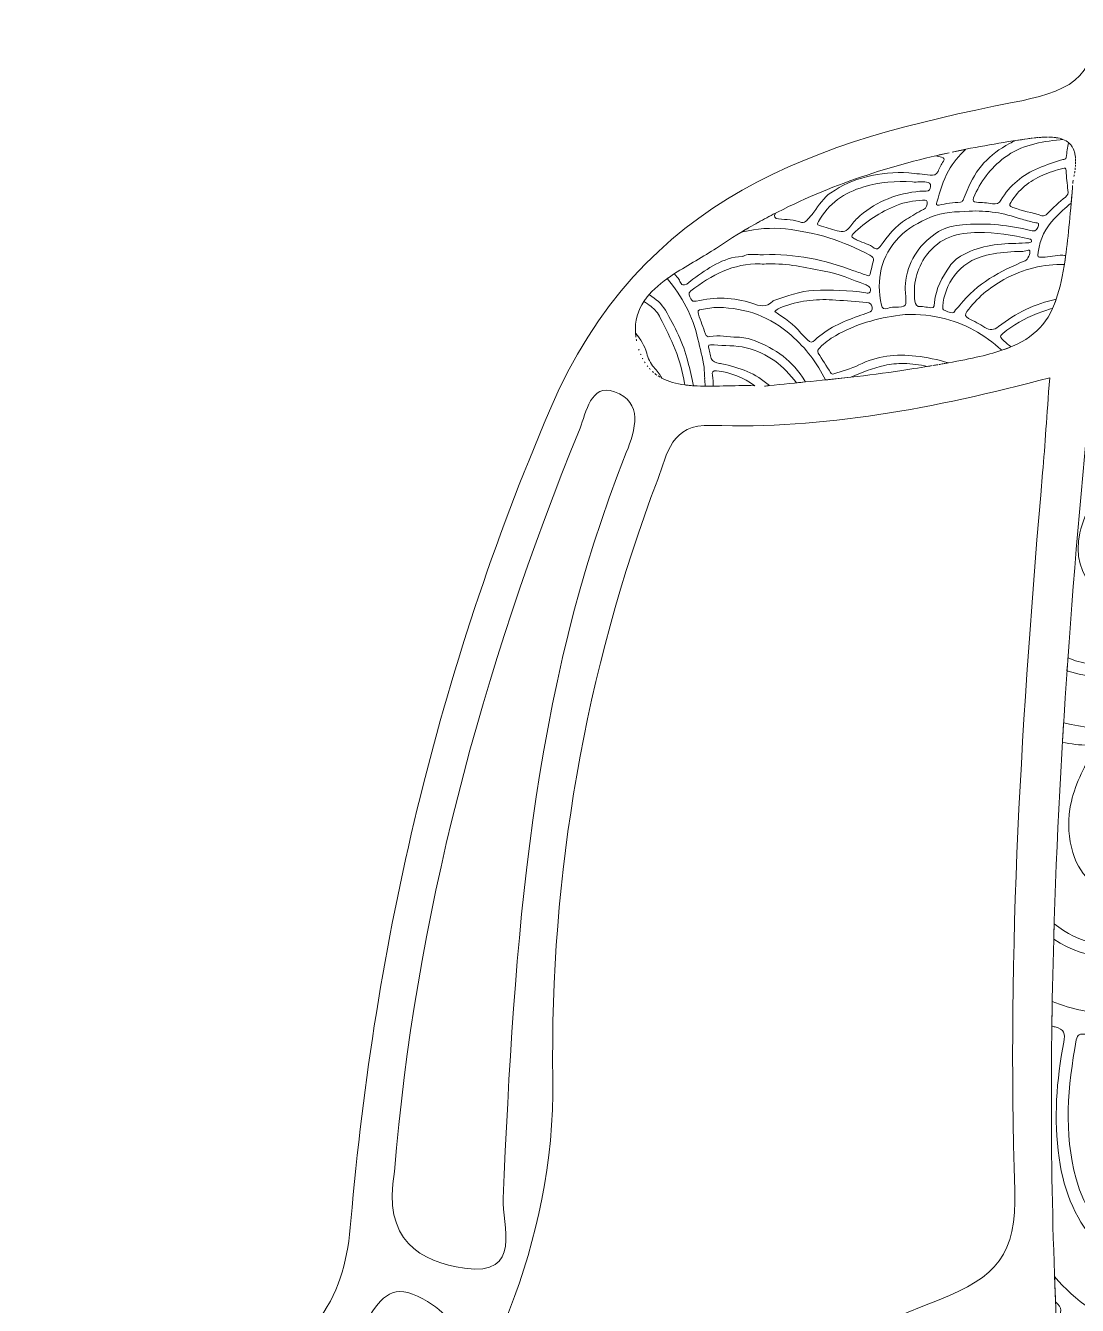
# Model space of a CAD drawing. Extents: x 55 to 1944, y -876 to -124.
# Drawn here: x 55.3 to 189, y -647.5 to -484.8 of the extents above; entities that cross this region are included whole.
import ezdxf

# ---------------------------------------------------------------- set-up
doc = ezdxf.new("R2010")
doc.units = 0
doc.header["$MEASUREMENT"] = 0
doc.layers.add('Layer 1', color=7, linetype='Continuous')

# ---------------------------------------------------------------- blocks, each defined once
blk = doc.blocks.new('block 11')
at = {"layer": 'Layer 1', "lineweight": 0}
for points, knots in [([(465.53, -681.74), (455.74, -673.7), (446.63, -664.88), (438.68, -654.95), (433.9, -648.98), (430.92, -643.22), (430.31, -634.54), (427.75, -597.98), (419.68, -562.52), (403.13, -529.38), (397.91, -518.92), (391.98, -509.37), (380.36, -505.09), (369.39, -501.05), (358.79, -495.9), (346.98, -494.41), (336.99, -493.14), (333.99, -488.15), (337.19, -478.57), (338.24, -475.44), (340.22, -472.41), (340.42, -469.25), (340.84, -462.43), (344.61, -460.64), (350.66, -459.22), (374.25, -453.65), (392.23, -442.5), (401.7, -417.59), (413.73, -385.99), (421.8, -353.85), (424.43, -320.38), (424.96, -313.62), (426.73, -308.55), (430.48, -303.45), (439.48, -291.22), (450.22, -280.65), (461.83, -271.01), (466.47, -267.16), (465.74, -264.51), (461.76, -261.01), (453.74, -253.96), (444.7, -253.21), (436.88, -260.48), (415.19, -280.64), (399.55, -304.06), (399.09, -335.07), (399.04, -338.39), (398.92, -341.71), (398.72, -345.01), (397.28, -368.58), (393.46, -391.66), (385.38, -413.96), (383.68, -418.65), (381.35, -420.61), (376.21, -420.28), (368.38, -419.77), (360.3, -419.82), (352.89, -422.31), (343.31, -425.52), (337.3, -424.47), (335.26, -413.28), (334.66, -409.94), (332.41, -406.45), (329.96, -403.96), (322.06, -395.92), (317.16, -386.96), (313.03, -376.07), (309.01, -365.47), (303.76, -355.11), (300.65, -343.95), (300.09, -341.96), (299.09, -339.97), (297.85, -338.32), (295.63, -335.37), (295.74, -333.13), (298.66, -330.71), (310.87, -320.58), (318.38, -307.37), (325.81, -293.43), (341.71, -263.57), (357.48, -233.87), (365.12, -200.58), (369.74, -180.45), (371.11, -160.08), (370.04, -139.51), (369.94, -137.53), (370.46, -134.67), (367.63, -134.44), (364.86, -134.21), (364.77, -136.96), (364.4, -139), (364.23, -139.89), (364.2, -140.8), (364.01, -141.68), (351.55, -198.93), (337.78, -255.61), (297.25, -301.15), (292.68, -306.29), (289.02, -312.32), (285.43, -318.24), (282.91, -322.39), (280.33, -324.21), (275.26, -322.62), (267.33, -320.12), (259.2, -320.49), (251.16, -322.63), (248.58, -323.31), (245.75, -324.56), (244.01, -321.24), (234.85, -303.72), (218.42, -291.67), (209.01, -274.27), (186.45, -232.56), (171.11, -188.42), (163.15, -141.68), (162.69, -139), (163.39, -134.38), (159.53, -134.51), (155.5, -134.64), (156.76, -139.1), (156.64, -141.83), (156.03, -156.32), (156.86, -170.73), (159.06, -185.09), (164.97, -223.62), (181.05, -258.18), (200.68, -291.26), (206.59, -301.22), (208.13, -313.66), (218.74, -321.07), (228.07, -327.59), (234.16, -335.32), (225.61, -347.57), (222.42, -352.15), (224.12, -360.23), (220.81, -364.61), (215.15, -372.09), (210.37, -379.26), (210.68, -388.93), (210.76, -391.48), (208.88, -392.49), (207.13, -393.71), (197.81, -400.22), (192.21, -409.46), (189.13, -420.07), (187.83, -424.52), (186.1, -425.01), (182.2, -423.91), (172.28, -421.12), (162.09, -419.7), (151.81, -420.29), (145.98, -420.63), (143.45, -418.5), (141.49, -413.07), (132.82, -388.98), (129.17, -363.99), (128.1, -338.64), (127.47, -323.53), (126.17, -309.38), (117.4, -295.91), (109.78, -284.21), (102.61, -272.55), (91.74, -263.6), (83.08, -256.47), (77.35, -256.31), (68.32, -262.63), (62.83, -266.47), (61.05, -269.74), (67.45, -274.93), (79.41, -284.63), (90.24, -295.58), (99.05, -308.33), (100.67, -310.69), (102.46, -312.79), (102.67, -316.25), (104.83, -352.29), (113.4, -386.65), (126.75, -420.35), (135.23, -441.78), (150.81, -451.54), (170.72, -457.82), (173.87, -458.82), (177.15, -459.42), (180.37, -460.21), (182.1, -460.63), (184.33, -460.64), (184.91, -462.62), (187.02, -469.79), (189.35, -476.95), (190.7, -484.28), (192.07, -491.73), (187.28, -493.29), (180.71, -494.58), (155.9, -499.48), (133.61, -506.28), (121.87, -533.76), (107.67, -567.01), (99.68, -601.11), (96.64, -636.69), (96.23, -641.45), (95.38, -645.26), (92.7, -649.03), (83.55, -661.93), (72.23, -672.73), (60.49, -683.15), (58.37, -685.03), (55.27, -686.5), (57.64, -690.48), (62.13, -698.05), (75.86, -700.96), (82.91, -695.6), (90.9, -689.54), (98.24, -682.67), (103.4, -674.11), (113.67, -657.07), (122.6, -640.05), (122.3, -618.65), (121.94, -592.74), (126.35, -567.02), (135.64, -542.48), (136.87, -539.22), (137.29, -535.42), (142.46, -535.6), (156.73, -536.11), (170.64, -533.47), (185.48, -529.54), (185.11, -534.46), (184.89, -538.04), (184.58, -541.61), (181.96, -571.96), (180.01, -602.36), (181.05, -632.81), (181.33, -641), (178.66, -643.9), (171.42, -646.74), (149.11, -655.49), (129.94, -666.7), (124.03, -693.71), (116.49, -728.24), (112.78, -762.73), (116.66, -797.77), (117.42, -804.62), (116.08, -809.88), (113.34, -815.5), (106.82, -828.88), (97.93, -840.65), (88.65, -852.16), (86.7, -854.58), (83.44, -856.71), (86.76, -860.6), (92.49, -867.31), (106.38, -867.72), (112.56, -861.12), (124.84, -848.02), (133.11, -832.6), (135.6, -814.93), (136.5, -808.58), (143.82, -805.31), (141.42, -797.89), (139.69, -792.53), (139.53, -786.63), (138.89, -780.94), (135.86, -754.21), (134.28, -727.5), (139.11, -700.76), (140.16, -694.93), (141.97, -691.85), (148.53, -691.31), (156.91, -690.62), (165, -687.84), (172.88, -684.76), (183.61, -680.57), (183.63, -680.61), (185.06, -692), (185.14, -692.6), (185.16, -693.2), (185.26, -693.8), (188.81, -716.51), (193.62, -738.88), (205.51, -758.96), (215.02, -775.02), (228.11, -786.7), (247.47, -788.42), (258.2, -789.37), (269.14, -789.2), (279.9, -788.4), (294.16, -787.34), (305.43, -779.98), (314.49, -769.14), (321.33, -760.95), (326.14, -751.6), (329.98, -741.72), (336.68, -724.47), (340.68, -706.54), (342.47, -688.2), (343.17, -681.02), (345.19, -680.5), (351.14, -683.36), (360.13, -687.68), (369.77, -690.56), (379.7, -691.5), (385.53, -692.05), (387.15, -694.93), (387.97, -700.03), (391.03, -719.16), (391.35, -738.3), (390.7, -757.69), (390.06, -776.56), (382.86, -795.01), (389.29, -814.53), (394.47, -830.24), (400.33, -845.04), (411.4, -857.46), (417.87, -864.73), (426.05, -865.99), (434.67, -861.19), (439.87, -858.29), (441.55, -855.43), (436.82, -850.12), (429, -841.35), (422.1, -831.79), (416.35, -821.48), (412.12, -813.9), (409.38, -807.04), (410.46, -796.96), (413.75, -766.36), (410.68, -735.83), (406.26, -705.17), (401.52, -672.36), (381.77, -655.9), (353.38, -645.64), (352.53, -645.33), (351.68, -644.96), (350.8, -644.79), (347.15, -644.1), (346.13, -641.89), (346.22, -638.31), (347.13, -603.92), (345.26, -569.62), (342.13, -535.39), (341.68, -530.55), (343.12, -529.52), (347.57, -530.85), (358.32, -534.06), (369.43, -535.92), (380.57, -535.46), (387.85, -535.16), (390.44, -538.19), (392.5, -544.38), (399.11, -564.24), (402.05, -584.69), (404.54, -605.4), (406.48, -621.6), (403.12, -638.24), (412.17, -654.08), (420.18, -668.09), (427.68, -681.87), (440.34, -692.21), (448.93, -699.23), (456.72, -699.25), (465.19, -692.38), (469.54, -688.84), (470.66, -685.95), (465.53, -681.74)], [0, 0, 0, 0, 1, 1, 1, 2, 2, 2, 3, 3, 3, 4, 4, 4, 5, 5, 5, 6, 6, 6, 7, 7, 7, 8, 8, 8, 9, 9, 9, 10, 10, 10, 11, 11, 11, 12, 12, 12, 13, 13, 13, 14, 14, 14, 15, 15, 15, 16, 16, 16, 17, 17, 17, 18, 18, 18, 19, 19, 19, 20, 20, 20, 21, 21, 21, 22, 22, 22, 23, 23, 23, 24, 24, 24, 25, 25, 25, 26, 26, 26, 27, 27, 27, 28, 28, 28, 29, 29, 29, 30, 30, 30, 31, 31, 31, 32, 32, 32, 33, 33, 33, 34, 34, 34, 35, 35, 35, 36, 36, 36, 37, 37, 37, 38, 38, 38, 39, 39, 39, 40, 40, 40, 41, 41, 41, 42, 42, 42, 43, 43, 43, 44, 44, 44, 45, 45, 45, 46, 46, 46, 47, 47, 47, 48, 48, 48, 49, 49, 49, 50, 50, 50, 51, 51, 51, 52, 52, 52, 53, 53, 53, 54, 54, 54, 55, 55, 55, 56, 56, 56, 57, 57, 57, 58, 58, 58, 59, 59, 59, 60, 60, 60, 61, 61, 61, 62, 62, 62, 63, 63, 63, 64, 64, 64, 65, 65, 65, 66, 66, 66, 67, 67, 67, 68, 68, 68, 69, 69, 69, 70, 70, 70, 71, 71, 71, 72, 72, 72, 73, 73, 73, 74, 74, 74, 75, 75, 75, 76, 76, 76, 77, 77, 77, 78, 78, 78, 79, 79, 79, 80, 80, 80, 81, 81, 81, 82, 82, 82, 83, 83, 83, 84, 84, 84, 85, 85, 85, 86, 86, 86, 87, 87, 87, 88, 88, 88, 89, 89, 89, 90, 90, 90, 91, 91, 91, 92, 92, 92, 93, 93, 93, 94, 94, 94, 95, 95, 95, 96, 96, 96, 97, 97, 97, 98, 98, 98, 99, 99, 99, 100, 100, 100, 101, 101, 101, 102, 102, 102, 103, 103, 103, 104, 104, 104, 105, 105, 105, 106, 106, 106, 107, 107, 107, 108, 108, 108, 109, 109, 109, 110, 110, 110, 111, 111, 111, 112, 112, 112, 113, 113, 113, 114, 114, 114, 115, 115, 115, 116, 116, 116, 117, 117, 117, 118, 118, 118, 119, 119, 119, 120, 120, 120, 121, 121, 121, 121]), ([(182.65, -499.18), (182.87, -499.15), (183.08, -499.12), (183.29, -499.1), (183.08, -499.12), (182.87, -499.15), (182.65, -499.18), (182.15, -499.25), (181.64, -499.33), (181.14, -499.4), (180.88, -499.52), (180.63, -499.64), (180.37, -499.78), (177.86, -501.12), (176.01, -503.05), (175, -505.75), (174.84, -506.16), (174.64, -506.55), (174.46, -506.96), (174.39, -507.1), (174.31, -507.21), (174.14, -507.23), (173.22, -507.31), (172.29, -507.38), (171.41, -507.63), (171.06, -507.66), (171.05, -507.43), (171.12, -507.24), (171.58, -505.89), (171.9, -504.51), (172.6, -503.24), (173.18, -502.18), (173.98, -501.36), (174.78, -500.52), (174.2, -500.63), (173.63, -500.75), (173.06, -500.87), (176.21, -500.2), (179.41, -499.64), (182.65, -499.18)], [0, 0, 0, 0, 1, 1, 1, 2, 2, 2, 3, 3, 3, 4, 4, 4, 5, 5, 5, 6, 6, 6, 7, 7, 7, 8, 8, 8, 9, 9, 9, 10, 10, 10, 11, 11, 11, 12, 12, 12, 13, 13, 13, 13]), ([(187.17, -499.26), (187.45, -499.36), (187.68, -499.5), (187.89, -499.67), (187.89, -499.68), (187.89, -499.69), (187.89, -499.7), (187.78, -500.24), (187.64, -500.89), (187.58, -501.56), (187.56, -501.79), (187.31, -501.79), (187.14, -501.83), (186.08, -502.1), (185.06, -502.48), (184.05, -502.91), (182.04, -503.77), (180.38, -505.05), (179.28, -506.98), (179.03, -507.42), (178.72, -507.52), (178.22, -507.44), (177.55, -507.32), (176.86, -507.28), (176.18, -507.24), (175.77, -507.22), (175.64, -507.06), (175.8, -506.68), (176.67, -504.63), (177.91, -502.94), (179.74, -501.57), (181.89, -499.98), (184.31, -499.56), (186.83, -499.3), (186.94, -499.29), (187.05, -499.27), (187.17, -499.26)], [0, 0, 0, 0, 1, 1, 1, 2, 2, 2, 3, 3, 3, 4, 4, 4, 5, 5, 5, 6, 6, 6, 7, 7, 7, 8, 8, 8, 9, 9, 9, 10, 10, 10, 11, 11, 11, 12, 12, 12, 12]), ([(184, -499.02), (183.81, -499.04), (183.62, -499.06), (183.42, -499.08), (183.62, -499.06), (183.81, -499.04), (184, -499.02)], [0, 0, 0, 0, 1, 1, 1, 2, 2, 2, 2]), ([(184.63, -498.98), (184.46, -498.99), (184.28, -499), (184.1, -499.01), (184.28, -499), (184.46, -498.99), (184.63, -498.98)], [0, 0, 0, 0, 1, 1, 1, 2, 2, 2, 2]), ([(185.2, -498.96), (185.04, -498.96), (184.86, -498.97), (184.69, -498.97), (184.86, -498.97), (185.04, -498.96), (185.2, -498.96)], [0, 0, 0, 0, 1, 1, 1, 2, 2, 2, 2]), ([(185.79, -498.98), (185.63, -498.97), (185.47, -498.97), (185.31, -498.96), (185.47, -498.97), (185.63, -498.97), (185.79, -498.98)], [0, 0, 0, 0, 1, 1, 1, 2, 2, 2, 2]), ([(186.26, -499.03), (186.12, -499.01), (185.98, -499), (185.84, -498.99), (185.98, -499), (186.12, -499.01), (186.26, -499.03)], [0, 0, 0, 0, 1, 1, 1, 2, 2, 2, 2]), ([(186.72, -499.12), (186.6, -499.09), (186.46, -499.06), (186.32, -499.04), (186.46, -499.06), (186.6, -499.09), (186.72, -499.12)], [0, 0, 0, 0, 1, 1, 1, 2, 2, 2, 2]), ([(186.8, -499.14), (186.93, -499.17), (187.05, -499.21), (187.17, -499.26), (187.05, -499.21), (186.93, -499.17), (186.8, -499.14)], [0, 0, 0, 0, 1, 1, 1, 2, 2, 2, 2]), ([(149.51, -509.21), (156.82, -505.3), (164.6, -502.72), (172.69, -500.95), (172.13, -501.08), (171.56, -501.2), (170.99, -501.34), (171.24, -501.4), (171.48, -501.46), (171.73, -501.51), (172.05, -501.58), (172.14, -501.77), (171.96, -502.04), (171.68, -502.44), (171.48, -502.87), (171.29, -503.32), (171.09, -503.79), (170.71, -503.83), (170.27, -503.79), (169.38, -503.7), (168.48, -503.6), (167.58, -503.52), (165.75, -503.36), (163.98, -503.57), (162.19, -504), (160.53, -504.4), (159.06, -505.11), (157.67, -506.03), (156.73, -506.65), (156.16, -507.64), (155.48, -508.52), (155.2, -508.89), (154.87, -509.2), (154.59, -509.57), (154.43, -509.77), (154.17, -509.89), (153.94, -509.8), (152.99, -509.42), (151.99, -509.47), (151, -509.37), (150.52, -509.32), (150.39, -509.05), (150.61, -508.63), (150.24, -508.82), (149.87, -509.01), (149.51, -509.21)], [0, 0, 0, 0, 1, 1, 1, 2, 2, 2, 3, 3, 3, 4, 4, 4, 5, 5, 5, 6, 6, 6, 7, 7, 7, 8, 8, 8, 9, 9, 9, 10, 10, 10, 11, 11, 11, 12, 12, 12, 13, 13, 13, 14, 14, 14, 15, 15, 15, 15]), ([(188.05, -499.83), (188, -499.77), (187.95, -499.72), (187.89, -499.68), (187.95, -499.72), (188, -499.77), (188.05, -499.83)], [0, 0, 0, 0, 1, 1, 1, 2, 2, 2, 2]), ([(188.2, -500), (188.16, -499.94), (188.11, -499.88), (188.06, -499.83), (188.11, -499.88), (188.16, -499.94), (188.2, -500)], [0, 0, 0, 0, 1, 1, 1, 2, 2, 2, 2]), ([(188.21, -500), (188.25, -500.06), (188.29, -500.12), (188.33, -500.18), (188.29, -500.12), (188.25, -500.06), (188.21, -500)], [0, 0, 0, 0, 1, 1, 1, 2, 2, 2, 2]), ([(188.34, -500.19), (188.38, -500.25), (188.41, -500.32), (188.44, -500.38), (188.41, -500.32), (188.38, -500.25), (188.34, -500.19)], [0, 0, 0, 0, 1, 1, 1, 2, 2, 2, 2]), ([(188.45, -500.4), (188.48, -500.47), (188.51, -500.53), (188.54, -500.61), (188.51, -500.53), (188.48, -500.47), (188.45, -500.4)], [0, 0, 0, 0, 1, 1, 1, 2, 2, 2, 2]), ([(188.55, -500.63), (188.58, -500.7), (188.6, -500.77), (188.62, -500.85), (188.6, -500.77), (188.58, -500.7), (188.55, -500.63)], [0, 0, 0, 0, 1, 1, 1, 2, 2, 2, 2]), ([(188.63, -500.88), (188.65, -500.95), (188.67, -501.03), (188.69, -501.11), (188.67, -501.03), (188.65, -500.95), (188.63, -500.88)], [0, 0, 0, 0, 1, 1, 1, 2, 2, 2, 2]), ([(188.69, -501.15), (188.71, -501.23), (188.72, -501.31), (188.73, -501.39), (188.72, -501.31), (188.71, -501.23), (188.69, -501.15)], [0, 0, 0, 0, 1, 1, 1, 2, 2, 2, 2]), ([(188.74, -501.45), (188.75, -501.53), (188.76, -501.6), (188.76, -501.69), (188.76, -501.6), (188.75, -501.53), (188.74, -501.45)], [0, 0, 0, 0, 1, 1, 1, 2, 2, 2, 2]), ([(188.75, -502.72), (188.76, -502.64), (188.76, -502.56), (188.76, -502.48), (188.76, -502.56), (188.76, -502.64), (188.75, -502.72)], [0, 0, 0, 0, 1, 1, 1, 2, 2, 2, 2]), ([(188.78, -502.01), (188.77, -501.93), (188.77, -501.85), (188.77, -501.77), (188.77, -501.85), (188.77, -501.93), (188.78, -502.01)], [0, 0, 0, 0, 1, 1, 1, 2, 2, 2, 2]), ([(188.77, -502.35), (188.77, -502.27), (188.77, -502.19), (188.77, -502.11), (188.77, -502.19), (188.77, -502.27), (188.77, -502.35)], [0, 0, 0, 0, 1, 1, 1, 2, 2, 2, 2]), ([(184.47, -508.95), (183.25, -508.57), (181.99, -508.33), (180.79, -507.91), (180.39, -507.77), (180.32, -507.64), (180.54, -507.27), (181.5, -505.64), (182.91, -504.54), (184.61, -503.8), (185.43, -503.44), (186.28, -503.18), (187.13, -502.94), (187.4, -502.87), (187.54, -502.88), (187.56, -503.22), (187.61, -504.07), (187.71, -504.91), (187.78, -505.72), (187.87, -506.11), (187.76, -506.35), (187.48, -506.58), (186.66, -507.22), (185.91, -507.94), (185.2, -508.69), (184.99, -508.91), (184.78, -509.05), (184.47, -508.95)], [0, 0, 0, 0, 1, 1, 1, 2, 2, 2, 3, 3, 3, 4, 4, 4, 5, 5, 5, 6, 6, 6, 7, 7, 7, 8, 8, 8, 9, 9, 9, 9]), ([(188.57, -503.97), (188.58, -503.9), (188.59, -503.84), (188.61, -503.78), (188.59, -503.84), (188.58, -503.9), (188.57, -503.97)], [0, 0, 0, 0, 1, 1, 1, 2, 2, 2, 2]), ([(188.65, -503.53), (188.66, -503.45), (188.67, -503.38), (188.68, -503.31), (188.67, -503.38), (188.66, -503.45), (188.65, -503.53)], [0, 0, 0, 0, 1, 1, 1, 2, 2, 2, 2]), ([(188.71, -503.11), (188.72, -503.03), (188.72, -502.95), (188.73, -502.88), (188.72, -502.95), (188.72, -503.03), (188.71, -503.11)], [0, 0, 0, 0, 1, 1, 1, 2, 2, 2, 2]), ([(156.1, -509.69), (157.38, -507.4), (159.34, -506.03), (161.84, -505.29), (163.88, -504.69), (165.93, -504.5), (168.04, -504.66), (168.63, -504.71), (169.22, -504.6), (169.81, -504.68), (170.14, -504.73), (170.37, -504.84), (170.33, -505.24), (170.3, -505.6), (170.17, -505.85), (169.76, -505.85), (169.5, -505.85), (169.25, -505.85), (168.99, -505.85), (166.13, -506.11), (163.57, -507.07), (161.37, -508.94), (160.91, -509.34), (160.54, -509.78), (160.19, -510.25), (159.66, -510.95), (159.26, -511.1), (158.44, -510.87), (157.69, -510.66), (156.95, -510.44), (156.2, -510.22), (155.81, -510.11), (155.98, -509.91), (156.1, -509.69)], [0, 0, 0, 0, 1, 1, 1, 2, 2, 2, 3, 3, 3, 4, 4, 4, 5, 5, 5, 6, 6, 6, 7, 7, 7, 8, 8, 8, 9, 9, 9, 10, 10, 10, 11, 11, 11, 11]), ([(188.39, -505.33), (188.4, -505.26), (188.4, -505.18), (188.4, -505.1), (188.4, -505.18), (188.4, -505.26), (188.39, -505.33), (188.07, -509.05), (187.8, -512.08), (187.43, -514.58), (187.46, -514.39), (187.49, -514.2), (187.51, -514.01), (187.41, -514.03), (187.3, -514.02), (187.16, -513.97), (186.24, -513.99), (185.43, -514.24), (184.59, -514.24), (183.91, -514.25), (183.94, -514.28), (184.03, -513.58), (184.23, -511.92), (184.94, -510.5), (186.09, -509.3), (186.76, -508.6), (187.47, -507.95), (188.21, -507.37), (188.27, -506.71), (188.33, -506.04), (188.39, -505.33)], [0, 0, 0, 0, 1, 1, 1, 2, 2, 2, 3, 3, 3, 4, 4, 4, 5, 5, 5, 6, 6, 6, 7, 7, 7, 8, 8, 8, 9, 9, 9, 10, 10, 10, 10]), ([(188.48, -504.43), (188.45, -504.58), (188.43, -504.73), (188.42, -504.88), (188.43, -504.73), (188.45, -504.58), (188.48, -504.43)], [0, 0, 0, 0, 1, 1, 1, 2, 2, 2, 2]), ([(160.49, -511.26), (162.1, -509.71), (163.91, -508.47), (166.01, -507.65), (167.08, -507.23), (168.18, -507.06), (169.32, -506.98), (169.52, -507.03), (169.85, -506.83), (169.9, -507.19), (169.96, -507.59), (169.82, -507.96), (169.42, -508.16), (168.67, -508.53), (167.98, -508.99), (167.27, -509.41), (165.84, -510.26), (164.9, -511.58), (163.92, -512.86), (163.69, -513.17), (163.54, -513.31), (163.18, -513.06), (162.54, -512.6), (161.78, -512.39), (161.07, -512.09), (160.88, -512.01), (160.7, -511.91), (160.53, -511.81), (160.27, -511.65), (160.24, -511.51), (160.49, -511.26)], [0, 0, 0, 0, 1, 1, 1, 2, 2, 2, 3, 3, 3, 4, 4, 4, 5, 5, 5, 6, 6, 6, 7, 7, 7, 8, 8, 8, 9, 9, 9, 10, 10, 10, 10]), ([(181.76, -509.34), (182.34, -509.54), (182.94, -509.65), (183.53, -509.83), (183.73, -509.89), (184.16, -509.77), (184.05, -510.19), (183.96, -510.55), (183.79, -510.96), (183.27, -510.88), (183.01, -510.84), (182.76, -510.77), (182.51, -510.71), (179.84, -510.08), (177.13, -509.87), (174.4, -510.1), (173.32, -510.19), (172.23, -510.41), (171.34, -510.98), (169.1, -512.42), (167.6, -514.43), (167.2, -517.13), (167.12, -517.7), (167.09, -518.28), (167.13, -518.73), (167.26, -520.51), (167.38, -520.56), (165.71, -520.58), (165.42, -520.58), (165.12, -520.65), (164.84, -520.74), (164.43, -520.86), (164.19, -520.74), (164.1, -520.32), (163.37, -517.06), (164, -514.14), (166.35, -511.68), (167.46, -510.52), (168.85, -509.79), (170.32, -509.15), (171.91, -508.46), (173.59, -508.47), (175.26, -508.38), (177.49, -508.25), (179.65, -508.62), (181.76, -509.34)], [0, 0, 0, 0, 1, 1, 1, 2, 2, 2, 3, 3, 3, 4, 4, 4, 5, 5, 5, 6, 6, 6, 7, 7, 7, 8, 8, 8, 9, 9, 9, 10, 10, 10, 11, 11, 11, 12, 12, 12, 13, 13, 13, 14, 14, 14, 15, 15, 15, 15]), ([(147.27, -510.45), (146.92, -510.66), (146.56, -510.87), (146.21, -511.08), (146.29, -511.06), (146.37, -511.04), (146.45, -511.02), (148.25, -510.61), (150.05, -510.43), (151.89, -510.64), (155.68, -511.05), (159.27, -512.12), (162.61, -513.99), (162.99, -514.2), (163.09, -514.33), (163.08, -514.61), (162.93, -515.2), (162.79, -515.8), (162.64, -516.39), (162.56, -516.68), (162.34, -516.57), (162.19, -516.51), (161.64, -516.33), (161.1, -516.14), (160.56, -515.94), (156.87, -514.57), (153.07, -513.76), (149.1, -513.91), (148.79, -513.92), (148.47, -513.9), (148.16, -513.9), (147.61, -513.88), (147.05, -513.8), (146.53, -514.09), (146.48, -514.11), (146.42, -514.12), (146.37, -514.12), (143.9, -514.26), (142.04, -515.69), (140.11, -517), (139.75, -517.25), (139.46, -517.68), (139.03, -517.75), (138.47, -517.83), (138.53, -517.16), (138.24, -516.88), (137.99, -516.63), (137.84, -516.46), (137.77, -516.32), (139.54, -515.17), (141.48, -514.16), (143.1, -513.07), (144.47, -512.14), (145.86, -511.27), (147.27, -510.45)], [0, 0, 0, 0, 1, 1, 1, 2, 2, 2, 3, 3, 3, 4, 4, 4, 5, 5, 5, 6, 6, 6, 7, 7, 7, 8, 8, 8, 9, 9, 9, 10, 10, 10, 11, 11, 11, 12, 12, 12, 13, 13, 13, 14, 14, 14, 15, 15, 15, 16, 16, 16, 17, 17, 17, 18, 18, 18, 18]), ([(148.38, -509.82), (148.02, -510.02), (147.67, -510.22), (147.31, -510.43), (147.67, -510.22), (148.02, -510.02), (148.38, -509.82)], [0, 0, 0, 0, 1, 1, 1, 2, 2, 2, 2]), ([(149.5, -509.21), (149.13, -509.41), (148.77, -509.61), (148.41, -509.81), (148.77, -509.61), (149.13, -509.41), (149.5, -509.21)], [0, 0, 0, 0, 1, 1, 1, 2, 2, 2, 2]), ([(182.82, -512.39), (182.27, -512.43), (181.71, -512.45), (181.16, -512.48), (178.71, -512.51), (176.33, -512.83), (174.16, -514.09), (173.6, -514.41), (173.15, -514.82), (172.78, -515.36), (171.81, -516.75), (171.01, -518.21), (170.84, -519.95), (170.76, -520.75), (170.7, -520.74), (169.93, -520.6), (169.65, -520.55), (169.37, -520.48), (169.1, -520.5), (168.59, -520.54), (168.38, -520.27), (168.33, -519.83), (168.11, -517.7), (168.48, -515.78), (169.82, -513.97), (171.51, -511.7), (173.82, -511.07), (176.4, -511.09), (178.56, -511.1), (180.72, -511.4), (182.83, -511.9), (182.97, -511.93), (183.16, -511.93), (183.17, -512.12), (183.19, -512.35), (182.98, -512.38), (182.82, -512.39)], [0, 0, 0, 0, 1, 1, 1, 2, 2, 2, 3, 3, 3, 4, 4, 4, 5, 5, 5, 6, 6, 6, 7, 7, 7, 8, 8, 8, 9, 9, 9, 10, 10, 10, 11, 11, 11, 12, 12, 12, 12]), ([(171.88, -520.45), (172.13, -517.79), (173.78, -514.82), (177.43, -513.99), (178.61, -513.72), (179.8, -513.56), (181.01, -513.52), (181.56, -513.5), (182.12, -513.56), (182.66, -513.36), (182.77, -513.31), (182.87, -513.29), (182.94, -513.43), (183.07, -513.7), (182.66, -514.55), (182.37, -514.67), (179.22, -515.99), (176.23, -517.55), (174.06, -520.32), (173.84, -520.6), (173.53, -520.79), (173.39, -521.13), (173.35, -521.21), (173.28, -521.29), (173.17, -521.28), (172.74, -521.25), (172.34, -521.1), (171.98, -520.9), (171.82, -520.81), (171.89, -520.59), (171.88, -520.45)], [0, 0, 0, 0, 1, 1, 1, 2, 2, 2, 3, 3, 3, 4, 4, 4, 5, 5, 5, 6, 6, 6, 7, 7, 7, 8, 8, 8, 9, 9, 9, 10, 10, 10, 10]), ([(162.64, -518.64), (162.53, -518.9), (162.3, -518.79), (162.11, -518.76), (159.92, -518.43), (157.71, -518.37), (155.51, -518.45), (153.74, -518.52), (152.08, -519.17), (150.42, -519.74), (150.37, -519.76), (150.31, -519.78), (150.27, -519.82), (149.46, -520.66), (148.58, -520.42), (147.62, -520.09), (145.3, -519.27), (142.93, -519.3), (140.55, -519.8), (140.2, -519.88), (139.98, -519.83), (139.84, -519.5), (139.7, -519.16), (139.44, -518.82), (139.86, -518.5), (142.48, -516.54), (145.25, -514.97), (148.68, -515.09), (149.02, -515.1), (149.35, -515.09), (149.68, -515.09), (152.12, -514.97), (154.46, -515.59), (156.82, -516), (158.65, -516.32), (160.32, -517.06), (162.03, -517.71), (162.19, -517.77), (162.34, -517.84), (162.47, -517.94), (162.71, -518.12), (162.75, -518.38), (162.64, -518.64)], [0, 0, 0, 0, 1, 1, 1, 2, 2, 2, 3, 3, 3, 4, 4, 4, 5, 5, 5, 6, 6, 6, 7, 7, 7, 8, 8, 8, 9, 9, 9, 10, 10, 10, 11, 11, 11, 12, 12, 12, 13, 13, 13, 14, 14, 14, 14]), ([(177.24, -523.15), (176.56, -522.73), (175.86, -522.36), (175.15, -522), (174.69, -521.77), (174.67, -521.52), (174.95, -521.14), (176.2, -519.42), (177.8, -518.12), (179.66, -517.08), (182.16, -515.68), (184.73, -515.13), (187.35, -515.14), (187.37, -514.97), (187.4, -514.79), (187.43, -514.62), (187.14, -516.57), (186.79, -518.19), (186.32, -519.55), (183.64, -520.17), (181.17, -521.31), (178.96, -523.05), (178.38, -523.51), (177.86, -523.53), (177.24, -523.15)], [0, 0, 0, 0, 1, 1, 1, 2, 2, 2, 3, 3, 3, 4, 4, 4, 5, 5, 5, 6, 6, 6, 7, 7, 7, 8, 8, 8, 8]), ([(140.19, -530.57), (139.98, -529.53), (139.74, -528.5), (139.47, -527.47), (138.88, -525.15), (137.82, -523.03), (136.62, -520.97), (136.14, -520.15), (135.39, -519.53), (134.61, -519), (134.6, -518.98), (134.58, -518.97), (134.56, -518.96), (135.43, -517.97), (136.56, -517.11), (137.77, -516.32), (137.46, -516.53), (137.14, -516.74), (136.84, -516.95), (138.72, -519.18), (140.1, -521.7), (140.75, -524.64), (141.01, -525.83), (141.38, -527), (141.53, -528.22), (141.59, -528.69), (141.6, -529.18), (141.63, -529.66), (141.62, -529.66), (141.62, -529.66), (141.61, -529.66), (141.63, -529.97), (141.67, -530.28), (141.68, -530.6), (141.68, -530.61), (141.68, -530.62), (141.68, -530.62), (142.01, -530.63), (142.35, -530.63), (142.7, -530.62), (142.73, -530.16), (142.72, -529.7), (142.6, -529.24), (142.49, -528.84), (142.65, -528.63), (143.13, -528.67), (144.93, -528.85), (146.54, -529.53), (147.99, -530.56), (147.99, -530.56), (147.99, -530.56), (147.99, -530.56), (145.3, -530.49), (142.58, -530.73), (140.19, -530.57)], [0, 0, 0, 0, 1, 1, 1, 2, 2, 2, 3, 3, 3, 4, 4, 4, 5, 5, 5, 6, 6, 6, 7, 7, 7, 8, 8, 8, 9, 9, 9, 10, 10, 10, 11, 11, 11, 12, 12, 12, 13, 13, 13, 14, 14, 14, 15, 15, 15, 16, 16, 16, 17, 17, 17, 18, 18, 18, 18]), ([(136.16, -529.59), (135.87, -529.1), (135.53, -528.65), (135.15, -528.22), (134.68, -527.7), (134.44, -527.09), (134.24, -526.41), (133.96, -525.47), (133.49, -524.62), (132.82, -523.9), (132.7, -522.31), (133.12, -520.98), (133.88, -519.84), (134.18, -520.04), (134.48, -520.25), (134.77, -520.47), (135.28, -520.85), (135.69, -521.35), (135.97, -521.92), (137.32, -524.58), (138.61, -527.27), (139.06, -530.27), (139.07, -530.34), (139.08, -530.4), (139.09, -530.46), (138.01, -530.31), (137.02, -530.05), (136.16, -529.59)], [0, 0, 0, 0, 1, 1, 1, 2, 2, 2, 3, 3, 3, 4, 4, 4, 5, 5, 5, 6, 6, 6, 7, 7, 7, 8, 8, 8, 9, 9, 9, 9]), ([(134.2, -519.39), (134.09, -519.54), (133.98, -519.69), (133.88, -519.84), (133.98, -519.69), (134.09, -519.54), (134.2, -519.39)], [0, 0, 0, 0, 1, 1, 1, 2, 2, 2, 2]), ([(134.56, -518.96), (134.43, -519.1), (134.32, -519.24), (134.2, -519.39), (134.32, -519.24), (134.43, -519.1), (134.56, -518.96)], [0, 0, 0, 0, 1, 1, 1, 2, 2, 2, 2]), ([(162.89, -520.58), (162.97, -520.99), (162.76, -521.15), (162.43, -521.26), (162, -521.42), (161.56, -521.57), (161.13, -521.73), (159.13, -522.44), (157.2, -523.27), (155.64, -524.77), (155.3, -525.09), (155.02, -525.1), (154.7, -524.75), (154.43, -524.45), (154.1, -524.19), (153.86, -523.87), (152.99, -522.69), (151.71, -522.03), (150.54, -521.13), (150.87, -520.76), (151.33, -520.62), (151.78, -520.45), (153.89, -519.67), (156.07, -519.52), (158.29, -519.68), (159.6, -519.77), (160.91, -519.88), (162.23, -519.97), (162.62, -520), (162.82, -520.18), (162.89, -520.58)], [0, 0, 0, 0, 1, 1, 1, 2, 2, 2, 3, 3, 3, 4, 4, 4, 5, 5, 5, 6, 6, 6, 7, 7, 7, 8, 8, 8, 9, 9, 9, 10, 10, 10, 10]), ([(179.4, -526.06), (179.79, -525.92), (180.17, -525.78), (180.53, -525.63), (180.17, -525.3), (179.8, -524.98), (179.43, -524.66), (179.07, -524.35), (179.24, -524.14), (179.52, -523.91), (180.85, -522.85), (182.3, -522), (183.88, -521.38), (184.53, -521.13), (185.18, -520.92), (185.84, -520.74), (186.01, -520.37), (186.17, -519.97), (186.32, -519.55), (185.13, -522.97), (183.17, -524.78), (179.4, -526.06)], [0, 0, 0, 0, 1, 1, 1, 2, 2, 2, 3, 3, 3, 4, 4, 4, 5, 5, 5, 6, 6, 6, 7, 7, 7, 7]), ([(141.19, -520.86), (141.9, -520.74), (142.61, -520.63), (143.34, -520.61), (146.86, -520.68), (149.98, -521.8), (152.62, -524.15), (154.48, -525.8), (155.94, -527.69), (156.98, -529.83), (158.03, -529.72), (159.1, -529.61), (160.18, -529.48), (158.2, -529.71), (156.27, -529.9), (154.44, -530.08), (154.41, -530.03), (154.38, -529.99), (154.35, -529.94), (152.84, -527.42), (150.6, -525.86), (147.93, -524.82), (147.23, -524.55), (146.5, -524.4), (145.76, -524.39), (144.59, -524.38), (143.43, -524.1), (142.27, -524.32), (141.99, -524.37), (141.81, -524.27), (141.71, -524), (141.42, -523.16), (141.12, -522.32), (140.82, -521.48), (140.7, -521.13), (140.78, -520.93), (141.19, -520.86)], [0, 0, 0, 0, 1, 1, 1, 2, 2, 2, 3, 3, 3, 4, 4, 4, 5, 5, 5, 6, 6, 6, 7, 7, 7, 8, 8, 8, 9, 9, 9, 10, 10, 10, 11, 11, 11, 12, 12, 12, 12]), ([(157.63, -528.89), (157.1, -528.07), (156.57, -527.24), (156.05, -526.41), (155.87, -526.11), (156.07, -525.91), (156.25, -525.73), (156.84, -525.13), (157.49, -524.63), (158.23, -524.21), (160.78, -522.77), (163.54, -521.95), (166.43, -521.59), (168.19, -521.38), (169.95, -521.56), (171.68, -521.94), (174.68, -522.6), (177.2, -524.07), (179.4, -526.06), (177.46, -526.71), (175.05, -527.23), (172.02, -527.76), (172.22, -527.72), (172.41, -527.69), (172.6, -527.66), (171.25, -527.25), (169.88, -526.94), (168.47, -526.79), (165.96, -526.51), (163.51, -526.79), (161.21, -527.92), (160.2, -528.43), (159.09, -528.68), (158.04, -529.07), (157.82, -529.14), (157.72, -529.04), (157.63, -528.89)], [0, 0, 0, 0, 1, 1, 1, 2, 2, 2, 3, 3, 3, 4, 4, 4, 5, 5, 5, 6, 6, 6, 7, 7, 7, 8, 8, 8, 9, 9, 9, 10, 10, 10, 11, 11, 11, 12, 12, 12, 12]), ([(132.82, -523.9), (132.83, -524.07), (132.85, -524.24), (132.88, -524.41), (132.85, -524.24), (132.83, -524.07), (132.82, -523.9)], [0, 0, 0, 0, 1, 1, 1, 2, 2, 2, 2]), ([(132.91, -524.64), (132.92, -524.7), (132.93, -524.77), (132.95, -524.84), (132.93, -524.77), (132.92, -524.7), (132.91, -524.64)], [0, 0, 0, 0, 1, 1, 1, 2, 2, 2, 2]), ([(149.21, -530.62), (149.41, -530.59), (149.63, -530.57), (149.84, -530.55), (148.13, -529.01), (146.04, -528.23), (143.78, -527.78), (143.58, -527.74), (143.38, -527.7), (143.18, -527.65), (142.72, -527.53), (142.39, -527.29), (142.35, -526.75), (142.34, -526.49), (142.24, -526.24), (142.17, -525.99), (142.01, -525.37), (142.05, -525.32), (142.81, -525.35), (144.09, -525.51), (145.52, -525.4), (146.9, -525.74), (149.64, -526.42), (151.68, -528.03), (153.28, -530.2), (153.65, -530.16), (154.02, -530.12), (154.39, -530.08), (152.55, -530.27), (150.81, -530.44), (149.21, -530.62), (149.21, -530.62), (149.21, -530.62), (149.21, -530.62)], [0, 0, 0, 0, 1, 1, 1, 2, 2, 2, 3, 3, 3, 4, 4, 4, 5, 5, 5, 6, 6, 6, 7, 7, 7, 8, 8, 8, 9, 9, 9, 10, 10, 10, 11, 11, 11, 11]), ([(133.23, -525.93), (133.24, -525.96), (133.25, -526), (133.27, -526.04), (133.25, -526), (133.24, -525.96), (133.23, -525.93)], [0, 0, 0, 0, 1, 1, 1, 2, 2, 2, 2]), ([(133.46, -526.55), (133.47, -526.58), (133.49, -526.61), (133.5, -526.65), (133.49, -526.61), (133.47, -526.58), (133.46, -526.55)], [0, 0, 0, 0, 1, 1, 1, 2, 2, 2, 2]), ([(191.27, -525.44), (192.82, -526.24), (194.52, -526.88), (196.4, -527.31), (201.46, -528.47), (206.4, -528.05), (211.15, -525.91), (212.11, -525.48), (212.56, -525.58), (212.91, -526.59), (213.17, -527.34), (213.51, -528.14), (214.03, -528.71), (215.23, -530.02), (214.63, -530.68), (213.42, -531.48), (206.88, -535.81), (199.91, -536.27), (192.83, -533.33), (192.05, -533.01), (191.31, -532.67), (190.59, -532.31), (190.46, -533.56), (190.34, -534.81), (190.22, -536.06), (190.73, -535.52), (191.23, -535.37), (192, -535.68), (193.81, -536.41), (195.72, -536.84), (198, -537.17), (196.23, -538.9), (194.64, -540.28), (193.32, -541.93), (191.55, -544.15), (189.97, -546.47), (189.31, -549.28), (188, -554.83), (192.51, -559.45), (198.05, -558.2), (202.2, -557.26), (205.28, -554.59), (208.2, -551.7), (208.84, -551.08), (209.43, -550.4), (210.24, -549.55), (210.76, -551.9), (211.18, -554.05), (212, -556.08), (212.16, -556.48), (211.93, -556.76), (211.67, -557.01), (206.85, -561.78), (201.54, -565.6), (194.46, -566.07), (193.15, -566.16), (191.84, -566.13), (190.55, -565.92), (189.56, -565.76), (188.64, -565.5), (187.8, -565.17), (187.76, -565.72), (187.72, -566.27), (187.68, -566.82), (187.73, -566.83), (187.78, -566.85), (187.83, -566.86), (195.28, -568.97), (201.84, -566.96), (207.82, -562.43), (209.53, -561.13), (211.13, -559.66), (212.83, -558.23), (213.61, -559.51), (214.36, -560.81), (215.17, -562.06), (215.48, -562.55), (215.3, -562.88), (215.05, -563.29), (209.62, -571.87), (197.24, -575.96), (187.25, -573.41), (187.2, -574.24), (187.15, -575.07), (187.1, -575.89), (188.19, -576.1), (189.29, -576.23), (190.41, -576.28), (191.46, -576.33), (191.28, -576.8), (190.88, -577.42), (189.51, -579.56), (188.46, -581.83), (188.06, -584.36), (187.76, -586.23), (187.89, -588.07), (188.42, -589.88), (189.46, -593.38), (191.66, -594.75), (195.26, -594.24), (199.6, -593.63), (202.69, -591.15), (205.18, -587.74), (206.22, -586.32), (206.22, -586.32), (207.04, -587.86), (207.82, -589.33), (208.67, -590.76), (209.75, -592.03), (210.11, -592.47), (210.26, -592.8), (209.83, -593.32), (206.52, -597.35), (202.61, -600.53), (197.39, -601.59), (193.12, -602.45), (189.1, -601.39), (186.05, -598.96), (186.02, -599.61), (186.01, -600.27), (185.99, -600.92), (186.71, -575.71), (188.7, -550.56), (191.27, -525.44)], [0, 0, 0, 0, 1, 1, 1, 2, 2, 2, 3, 3, 3, 4, 4, 4, 5, 5, 5, 6, 6, 6, 7, 7, 7, 8, 8, 8, 9, 9, 9, 10, 10, 10, 11, 11, 11, 12, 12, 12, 13, 13, 13, 14, 14, 14, 15, 15, 15, 16, 16, 16, 17, 17, 17, 18, 18, 18, 19, 19, 19, 20, 20, 20, 21, 21, 21, 22, 22, 22, 23, 23, 23, 24, 24, 24, 25, 25, 25, 26, 26, 26, 27, 27, 27, 28, 28, 28, 29, 29, 29, 30, 30, 30, 31, 31, 31, 32, 32, 32, 33, 33, 33, 34, 34, 34, 35, 35, 35, 36, 36, 36, 37, 37, 37, 38, 38, 38, 39, 39, 39, 40, 40, 40, 41, 41, 41, 41]), ([(133.69, -527.06), (133.71, -527.09), (133.72, -527.12), (133.73, -527.14), (133.72, -527.12), (133.71, -527.09), (133.69, -527.06)], [0, 0, 0, 0, 1, 1, 1, 2, 2, 2, 2]), ([(133.96, -527.54), (133.99, -527.59), (134.02, -527.63), (134.04, -527.67), (134.02, -527.63), (133.99, -527.59), (133.96, -527.54)], [0, 0, 0, 0, 1, 1, 1, 2, 2, 2, 2]), ([(134.29, -528.02), (134.32, -528.06), (134.35, -528.1), (134.38, -528.13), (134.35, -528.1), (134.32, -528.06), (134.29, -528.02)], [0, 0, 0, 0, 1, 1, 1, 2, 2, 2, 2]), ([(134.57, -528.36), (134.61, -528.4), (134.65, -528.45), (134.69, -528.49), (134.65, -528.45), (134.61, -528.4), (134.57, -528.36)], [0, 0, 0, 0, 1, 1, 1, 2, 2, 2, 2]), ([(160.18, -529.48), (161.57, -528.87), (162.99, -528.34), (164.48, -527.99), (165.26, -527.81), (166.06, -527.74), (166.97, -527.72), (167.94, -527.78), (168.94, -527.89), (169.94, -528.11), (170.14, -528.08), (170.34, -528.04), (170.54, -528.01), (169.34, -528.21), (168.06, -528.41), (166.68, -528.62), (164.5, -528.96), (162.32, -529.24), (160.18, -529.48)], [0, 0, 0, 0, 1, 1, 1, 2, 2, 2, 3, 3, 3, 4, 4, 4, 5, 5, 5, 6, 6, 6, 6]), ([(171.24, -527.89), (171.05, -527.92), (170.87, -527.96), (170.68, -527.99), (170.87, -527.96), (171.05, -527.92), (171.24, -527.89)], [0, 0, 0, 0, 1, 1, 1, 2, 2, 2, 2]), ([(171.93, -527.77), (171.74, -527.81), (171.56, -527.84), (171.37, -527.87), (171.56, -527.84), (171.74, -527.81), (171.93, -527.77)], [0, 0, 0, 0, 1, 1, 1, 2, 2, 2, 2]), ([(131.65, -539.07), (119.44, -569.52), (117.4, -601.61), (115.99, -633.86), (115.84, -637.19), (118.53, -643.8), (111.06, -642.73), (105.55, -641.95), (100.56, -639.18), (102.18, -630.42), (104.72, -598.62), (113.19, -566.76), (125.77, -535.95), (126.55, -534.02), (127.1, -530.23), (130.15, -531.33), (133.84, -532.66), (132.83, -536.13), (131.65, -539.07)], [0, 0, 0, 0, 1, 1, 1, 2, 2, 2, 3, 3, 3, 4, 4, 4, 5, 5, 5, 6, 6, 6, 6]), ([(134.94, -528.74), (135, -528.79), (135.05, -528.83), (135.1, -528.88), (135.05, -528.83), (135, -528.79), (134.94, -528.74)], [0, 0, 0, 0, 1, 1, 1, 2, 2, 2, 2]), ([(135.27, -529.02), (135.36, -529.09), (135.45, -529.16), (135.54, -529.22), (135.45, -529.16), (135.36, -529.09), (135.27, -529.02)], [0, 0, 0, 0, 1, 1, 1, 2, 2, 2, 2]), ([(135.69, -529.32), (135.77, -529.37), (135.86, -529.43), (135.95, -529.48), (135.86, -529.43), (135.77, -529.37), (135.69, -529.32)], [0, 0, 0, 0, 1, 1, 1, 2, 2, 2, 2]), ([(139.09, -530.46), (139.27, -530.48), (139.45, -530.51), (139.64, -530.52), (139.45, -530.51), (139.27, -530.48), (139.09, -530.46)], [0, 0, 0, 0, 1, 1, 1, 2, 2, 2, 2]), ([(139.64, -530.52), (139.82, -530.54), (140.01, -530.56), (140.19, -530.57), (140.01, -530.56), (139.82, -530.54), (139.64, -530.52)], [0, 0, 0, 0, 1, 1, 1, 2, 2, 2, 2]), ([(185.99, -600.92), (190.19, -603.63), (195.74, -604.27), (201.06, -602.02), (204.54, -600.55), (207.53, -598.37), (209.96, -595.45), (211.32, -593.81), (211.32, -593.82), (212.99, -595.16), (213.43, -595.5), (213.85, -595.88), (214.35, -596.11), (215.67, -596.74), (215.75, -597.51), (214.97, -598.7), (209.99, -606.37), (202.94, -610.39), (193.81, -610.4), (191, -610.4), (188.29, -609.84), (185.8, -608.82), (185.78, -609.86), (185.77, -610.91), (185.75, -611.95), (185.89, -611.99), (186.02, -612.03), (186.16, -612.06), (187.35, -612.34), (187.49, -612.91), (187.28, -613.98), (186.33, -618.85), (185.98, -623.75), (186.67, -628.69), (187.92, -637.73), (193.53, -643.74), (202.21, -645.23), (206.85, -646.03), (211.08, -644.78), (215, -642.32), (220.01, -639.17), (223.71, -634.74), (227.02, -629.96), (227.52, -629.23), (227.79, -628.98), (228.6, -629.59), (229.78, -630.45), (231.18, -630.94), (232.61, -631.27), (234.32, -631.65), (234.38, -631.65), (233.54, -633.27), (230.32, -639.52), (225.61, -644.39), (219.55, -647.92), (212.26, -652.16), (204.52, -653.73), (196.38, -650.81), (192.07, -649.26), (188.71, -646.86), (186.1, -643.8), (186.14, -644.86), (186.18, -645.93), (186.22, -647), (187.13, -647.81), (187.05, -648.2), (186.34, -649.57), (185.58, -633.32), (185.52, -617.11), (185.99, -600.92)], [0, 0, 0, 0, 1, 1, 1, 2, 2, 2, 3, 3, 3, 4, 4, 4, 5, 5, 5, 6, 6, 6, 7, 7, 7, 8, 8, 8, 9, 9, 9, 10, 10, 10, 11, 11, 11, 12, 12, 12, 13, 13, 13, 14, 14, 14, 15, 15, 15, 16, 16, 16, 17, 17, 17, 18, 18, 18, 19, 19, 19, 20, 20, 20, 21, 21, 21, 22, 22, 22, 23, 23, 23, 23]), ([(195.16, -623.52), (195.26, -625.29), (195.66, -626.99), (196.28, -628.66), (198.56, -634.78), (206.36, -637.67), (212.99, -632.64), (216.02, -630.34), (218.4, -627.48), (220.62, -624.45), (221.2, -623.66), (221.53, -623.79), (222.05, -624.45), (223.03, -625.67), (224.18, -626.72), (225.45, -627.64), (225.95, -628), (226.28, -628.3), (225.82, -628.97), (222.3, -634.06), (218.45, -638.8), (212.91, -641.85), (210.45, -643.21), (207.83, -644), (204.99, -643.98), (197.49, -644), (190.92, -638.9), (188.84, -631.37), (187.22, -625.49), (187.8, -619.6), (188.85, -613.72), (188.98, -613), (189.36, -612.89), (190.03, -612.99), (191.53, -613.21), (193.05, -613.3), (194.55, -613.13), (195.77, -612.98), (195.88, -613.53), (195.7, -614.51), (195.13, -617.49), (194.98, -620.5), (195.16, -623.52)], [0, 0, 0, 0, 1, 1, 1, 2, 2, 2, 3, 3, 3, 4, 4, 4, 5, 5, 5, 6, 6, 6, 7, 7, 7, 8, 8, 8, 9, 9, 9, 10, 10, 10, 11, 11, 11, 12, 12, 12, 13, 13, 13, 14, 14, 14, 14]), ([(108.97, -653.66), (102.09, -669.02), (92.53, -682.27), (78.81, -692.3), (76.96, -693.64), (75.09, -694.14), (72.91, -693.71), (69.41, -693.48), (65.88, -692.1), (64.39, -689.33), (62.47, -685.73), (66.94, -684.51), (68.88, -682.72), (79.94, -672.48), (90.53, -661.85), (98.78, -649.13), (100.57, -646.36), (102, -644.48), (105.79, -646.63), (108.91, -648.4), (110.55, -650.14), (108.97, -653.66)], [0, 0, 0, 0, 1, 1, 1, 2, 2, 2, 3, 3, 3, 4, 4, 4, 5, 5, 5, 6, 6, 6, 7, 7, 7, 7])]:
    blk.add_open_spline(points, degree=3, knots=knots, dxfattribs=at)
blk = doc.blocks.new('block 10')
at = {"layer": 'Layer 1'}
blk.add_blockref('block 11', (0, 0), dxfattribs=at)

msp = doc.modelspace()

# ---------------------------------------------------------------- block references
at = {"layer": 'Layer 1'}
msp.add_blockref('block 10', (0, 0), dxfattribs=at)

doc.saveas('drawing.dxf')
